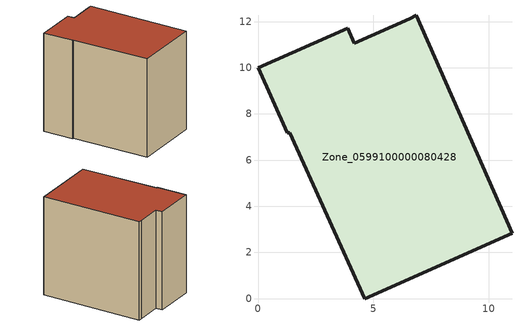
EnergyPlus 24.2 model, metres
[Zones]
Zone_0599100000080428
 floor ground (C_G): 1.27,7.18 0,10.01 3.89,11.71 4.17,11.07 6.58,12.13 6.86,12.27 11.01,2.82 4.63,0 1.38,7.19 z0
 wall outside (C_F): 0,10.01 1.27,7.18 1.38,7.19 4.63,0 11.01,2.82 6.86,12.27 6.58,12.13 4.17,11.07 3.89,11.71 0,10.01 z0:10.01
 roof outside (C_R): 6.86,12.27 6.58,12.13 4.17,11.07 3.89,11.71 0,10.01 1.27,7.18 1.38,7.19 4.63,0 11.01,2.82 z10.01
[BUILDING]
Pand.0599100000080428: North Axis=0; Terrain=City; Loads Convergence Tolerance Value=0.04; Temperature Convergence Tolerance Value=0.4; Solar Distribution=FullExterior; Maximum Number of Warmup Days=25; Minimum Number of Warmup Days=1
[Site:Location]
Rotterdam.The.Hague.AP_ZH_NLD Design_Conditions: Latitude=51.96; Longitude=4.45; Time Zone=1; Elevation=-4.5
[SITE:GROUNDTEMPERATURE:BUILDINGSURFACE]
18, 18, 18, 18, 18, 18, 18, 18, 18, 18, 18, 18
[MATERIAL] Thermal Absorptance=0.9; Solar Absorptance=0.7; Visible Absorptance=0.7
Name | Roughness | Thickness | Conductivity | Density | Specific Heat
G.TC.1975-1991 | MediumSmooth | 0.15 | 0.288461 | 540 | 1210
F.TC.1975-1991 | Rough | 0.3 | 0.230769 | 1920 | 840
R.TC.1975-1991 | MediumRough | 0.2 | 0.153846 | 1500 | 1000
[CONSTRUCTION]
C_G: G.TC.1975-1991
C_F: F.TC.1975-1991
C_R: R.TC.1975-1991
[ZONE]
Zone_0599100000080428: Type=1; Multiplier=1; Ceiling Height=Autocalculate; Volume=Autocalculate; Floor Area=autocalculate; Part of Total Floor Area=Yes
[ZONEINFILTRATION:DESIGNFLOWRATE]
Infil_Zone_0599100000080428: Zone or ZoneList or Space or SpaceList=Zone_0599100000080428; Schedule=AlwaysOn; Design Flow Rate Calculation Method=Flow/Area; Flow Rate per Floor Area=0.003; Constant Term Coefficient=1; Temperature Term Coefficient=0; Velocity Term Coefficient=0; Velocity Squared Term Coefficient=0
[HVACTEMPLATE:ZONE:IDEALLOADSAIRSYSTEM]
Zone_0599100000080428: Maximum Heating Supply Air Temperature=50; Minimum Cooling Supply Air Temperature=13; Maximum Heating Supply Air Humidity Ratio=0.0156; Minimum Cooling Supply Air Humidity Ratio=0.0077; Heating Limit=NoLimit; Cooling Limit=NoLimit; Dehumidification Control Type=ConstantSensibleHeatRatio; Cooling Sensible Heat Ratio=0.7; Dehumidification Setpoint=60; Humidification Control Type=None; Humidification Setpoint=30; Outdoor Air Method=None; Outdoor Air Flow Rate per Person=0.00944; Outdoor Air Flow Rate per Zone Floor Area=0; Outdoor Air Flow Rate per Zone=0; Demand Controlled Ventilation Type=None; Outdoor Air Economizer Type=NoEconomizer; Heat Recovery Type=None; Sensible Heat Recovery Effectiveness=0.7; Latent Heat Recovery Effectiveness=0.65
[ZONECONTROL:THERMOSTAT]
ThermostatControl_Zone_0599100000080428: Zone or ZoneList=Zone_0599100000080428; Control Type Schedule=DualSetpointControlType; Control 1=Thermostat_Zone_0599100000080428; Temperature Difference Between Cutout And Setpoint=0
[THERMOSTATSETPOINT:DUALSETPOINT]
Thermostat_Zone_0599100000080428: Heating Setpoint Temperature Schedule=HeatingSetpoint_Zone_0599100000080428; Cooling Setpoint Temperature Schedule=CoolingSetpoint_Zone_0599100000080428
[SCHEDULE:COMPACT]
HeatingSetpoint_Zone_0599100000080428: Through: 12/31, For: AllDays, Until: 24:00, 21
CoolingSetpoint_Zone_0599100000080428: Through: 12/31, For: AllDays, Until: 24:00, 24
DualSetpointControlType: Through: 12/31, For: AllDays, Until: 24:00, 4
AlwaysOn: Through: 12/31, For: AllDays, Until: 24:00, 1
